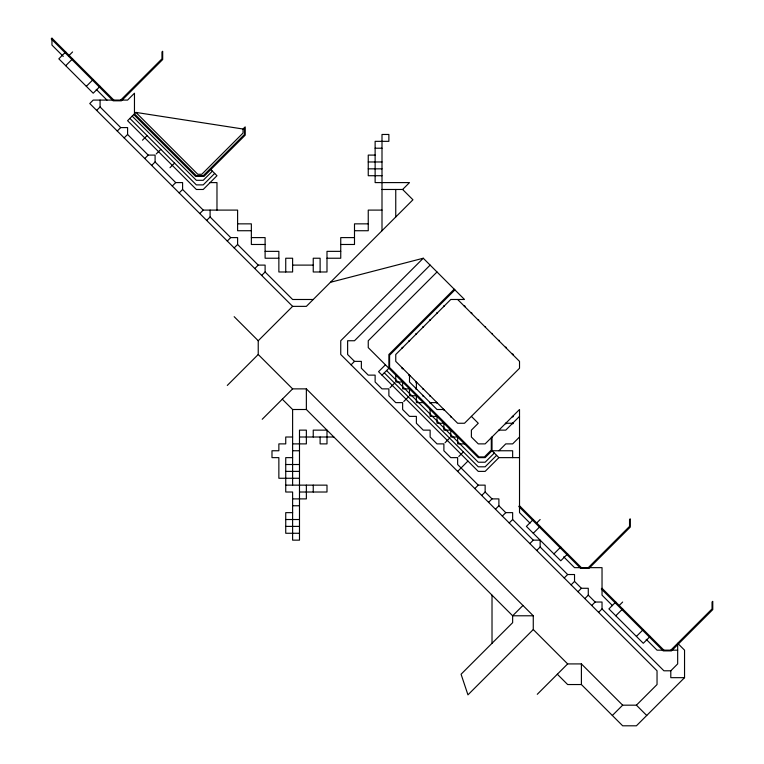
<?xml version="1.0" encoding="UTF-8"?>
<svg xmlns="http://www.w3.org/2000/svg" width="764" height="764" viewBox="0 0 764 764"><rect width="100%" height="100%" fill="white"/><g stroke="black" fill="none" stroke-linecap="round" stroke-linejoin="round"><path stroke-width="1.15" d="M113.836 100.084L51.952 38.2L51.236 38.916L113.12 100.8L121.428 100.8L162.684 59.544L162.684 51.236L161.968 51.952L161.968 58.828L120.712 100.084M65.704 51.952L58.828 58.828L93.208 93.208L100.084 86.332M68.76 55.772L72.58 51.952M65.704 65.704L72.58 58.828M86.332 86.332L93.208 79.456M96.646 110.398L100.084 106.96L100.084 100.084M117.274 131.026L120.712 127.588L127.588 127.588L127.588 134.464L148.216 155.092L155.092 155.092L155.092 161.968L175.72 182.596L182.596 182.596L182.596 189.472L203.224 210.1L237.604 210.1L237.604 230.728L251.356 230.728M133.748 114.552L195.632 176.436L203.94 176.436L245.196 135.18L245.196 126.872L243.047 129.02L135.897 112.403L127.588 120.712L196.348 189.472L203.224 189.472L216.976 175.72L210.864 169.608M124.15 137.902L127.588 134.464M142.486 140.194L147.07 135.61M144.778 158.53L148.216 155.092M156.238 153.946L160.822 149.362M151.654 165.406L155.092 161.968M169.99 167.698L174.574 163.114M172.282 186.034L175.72 182.596M179.158 192.91L182.596 189.472M212.392 171.136L203.224 180.304L196.348 180.304L132.172 116.128M214.684 173.428L203.224 184.888L196.348 184.888L129.88 118.42M199.786 213.538L203.224 210.1M206.662 220.414L210.1 216.976L210.1 210.1M227.29 241.042L230.728 237.604L237.604 237.604L237.604 244.48L258.232 265.108L265.108 265.108L265.108 271.984L292.612 299.488L313.24 299.488M234.166 247.918L237.604 244.48M254.794 268.546L258.232 265.108M261.67 275.422L265.108 271.984M382 189.472L402.628 189.472L409.504 182.596L375.124 182.596L375.124 141.34L388.876 141.34L388.876 134.464L382 134.464L382 230.728M306.364 388.876L306.364 409.504L512.644 615.784L512.644 622.66L461.074 674.23L467.95 694.858L533.272 629.536L533.272 615.784L306.364 388.876L292.612 388.876L258.232 354.496L258.232 340.744L292.612 306.364L306.364 306.364L412.942 199.786L402.628 189.472M227.29 385.438L258.232 354.496M262.224 419.264L292.612 388.876M457.646 299.478L519.52 361.372L519.52 368.248L464.512 423.256L457.636 423.256L395.752 361.372L395.752 354.496L450.77 299.478L464.502 299.478L423.256 258.232L340.744 340.744L340.744 354.496L657.04 670.792L657.04 684.544L636.412 705.172L622.66 705.172L581.404 663.916L567.652 663.916L533.272 629.536M430.132 265.108L354.496 340.744L347.62 340.744L347.62 354.496L354.496 361.372L361.372 361.372L361.372 368.248L368.248 375.124L375.124 375.124L375.124 382L382 388.876L388.876 388.876L388.876 395.752L395.752 402.628L402.628 402.628L402.628 409.504L409.504 416.38L416.38 416.38L416.38 423.256L423.256 430.132L430.132 430.132L430.132 437.008L437.008 443.884L443.884 443.884L443.884 450.76L450.76 457.636L457.636 457.636L457.636 464.512L478.264 485.14L485.14 485.14L485.14 492.016L492.016 498.892L498.892 498.892L498.892 505.768L505.768 512.644L512.644 512.644L512.644 519.52L533.272 540.148L540.148 540.148L540.148 547.024L567.652 574.528L574.528 574.528L574.528 581.404L581.404 588.28L588.28 588.28L588.28 595.156L595.156 602.032L602.032 602.032L602.032 608.908L663.916 670.792L670.792 670.792L677.668 663.916L677.668 643.288L684.544 650.164L684.544 677.668L636.412 725.8L622.66 725.8L581.404 684.544L581.404 663.916M437.008 271.984L368.248 340.744L368.248 347.62L478.264 457.636L485.14 457.636L492.016 450.76L512.644 450.76L512.644 457.636M351.058 364.81L354.496 361.372M454.198 289.174L388.876 354.496L388.876 368.248L382 375.124M454.914 289.89L389.592 355.212L389.592 367.532L478.98 456.92L484.424 456.92L491.3 450.044L491.3 437.724M385.438 364.81L378.562 371.686L478.264 471.388L485.14 471.388L498.892 457.636L519.52 457.636M390.022 387.73L394.606 383.146M403.774 401.482L408.358 396.898M445.03 442.738L449.614 438.154M458.782 456.49L463.366 451.906M457.636 471.388L467.95 461.074M519.52 416.38L505.768 430.132L498.892 430.132M494.308 453.052L485.14 462.22L478.264 462.22L386.584 370.54M498.892 450.76L505.768 443.884L512.644 443.884L519.52 437.008M496.6 455.344L485.14 466.804L478.264 466.804L384.292 372.832M474.826 488.578L478.264 485.14M481.702 495.454L485.14 492.016M488.578 502.33L492.016 498.892M495.454 509.206L498.892 505.768M502.33 516.082L505.768 512.644M509.206 522.958L512.644 519.52M533.272 519.52L526.396 526.396L560.776 560.776L567.652 553.9M537.092 522.576L540.148 519.52M533.272 533.272L540.148 526.396M529.834 543.586L533.272 540.148M536.71 550.462L540.148 547.024M553.9 553.9L560.776 547.024M522.958 605.47L512.644 615.784L533.272 615.784M564.214 577.966L567.652 574.528M571.09 584.842L574.528 581.404M588.28 567.652L629.536 526.396L629.536 519.52L630.252 518.804L630.252 527.112L588.996 568.368L580.688 568.368L518.804 506.484L519.52 505.768L581.404 567.652M577.966 591.718L581.404 588.28M584.842 598.594L588.28 595.156M591.718 605.47L595.156 602.032M598.594 612.346L602.032 608.908M615.784 602.032L608.908 608.908L643.288 643.288L650.164 636.412M619.604 605.088L622.66 602.032M537.264 694.304L567.652 663.916M615.784 615.784L622.66 608.908M636.412 636.412L643.288 629.536M670.792 650.164L712.048 608.908L712.048 602.032L712.764 601.316L712.764 609.624L671.508 650.88L663.2 650.88L601.316 588.996L602.032 588.28L663.916 650.164M612.346 715.486L622.66 705.172M330.43 282.298L423.256 258.232M375.124 148.216L382 148.216M375.124 155.092L368.248 155.092L368.248 175.72L382 175.72M368.248 161.968L382 161.968M368.248 168.844L382 168.844M210.1 182.596L216.976 182.596L216.976 210.1M382 210.1L368.248 210.1L368.248 230.728L354.496 230.728M237.604 223.852L251.356 223.852L251.356 244.48L265.108 244.48M368.248 223.852L354.496 223.852L354.496 244.48L340.744 244.48M251.356 237.604L265.108 237.604L265.108 258.232L278.86 258.232M354.496 237.604L340.744 237.604L340.744 258.232L326.992 258.232M265.108 251.356L278.86 251.356L278.86 271.984L292.612 271.984L292.612 258.232L285.736 258.232L285.736 271.984M340.744 251.356L326.992 251.356L326.992 271.984L313.24 271.984L313.24 258.232L320.116 258.232L320.116 271.984M292.612 265.108L313.24 265.108M444.361 305.896L443.645 305.896L443.645 306.612M464.159 305.992L464.875 305.992L464.875 306.708M437.438 312.82L436.721 312.82L436.721 313.536M471.035 312.868L471.751 312.868L471.751 313.584M430.514 319.744L429.798 319.744L429.798 320.46M477.911 319.744L478.627 319.744L478.627 320.46M423.59 326.667L422.874 326.667L422.874 327.393M484.787 326.62L485.503 326.62L485.503 327.336M491.663 333.496L492.379 333.496L492.379 334.212M416.666 333.591L415.95 333.591L415.95 334.317M409.743 340.515L409.026 340.515L409.026 341.241M498.539 340.372L499.255 340.372L499.255 341.088M505.415 347.248L506.131 347.248L506.131 347.964M402.819 347.439L402.103 347.439L402.103 348.164M512.291 354.124L513.007 354.124L513.007 354.84M416.743 382.363L416.027 382.363L416.027 381.647M416.743 389.239L416.027 389.239L416.027 388.523M423.619 389.239L422.903 389.239L422.903 388.523M423.619 396.115L422.903 396.115L422.903 395.399M430.495 396.115L429.779 396.115L429.779 395.399M423.256 402.628L416.38 402.628L416.38 395.752L409.504 395.752L409.504 388.876L402.628 388.876L402.628 382L395.752 382L395.752 375.124M430.132 402.628L437.008 402.628M430.495 402.991L429.779 402.991L429.779 402.275M437.371 402.991L436.655 402.991L436.655 402.275M282.298 399.19L292.612 409.504L306.364 409.504M443.884 409.504L437.008 409.504L409.504 382L409.504 375.124M444.361 409.981L443.645 409.981L443.645 409.265M451.285 416.905L450.569 416.905L450.569 416.189M512.214 416.81L513.074 416.81L513.074 415.95M505.768 423.256L512.644 423.256M505.338 423.686L506.198 423.686L506.198 422.826M512.214 423.686L513.074 423.686L513.074 422.826M498.462 430.562L499.322 430.562L499.322 429.702M292.612 437.008L285.736 437.008L285.736 443.884L278.86 443.884L278.86 450.76L271.984 450.76L271.984 457.636L278.86 457.636L278.86 478.264L299.488 478.264M299.488 437.008L333.868 437.008M491.586 437.438L492.446 437.438L492.446 436.578M292.612 443.884L306.364 443.884L306.364 430.132L299.488 430.132L299.488 540.148L292.612 540.148L292.612 492.016L285.736 492.016L285.736 457.636L292.612 457.636M464.512 443.884L457.636 443.884L457.636 437.008L450.76 437.008L450.76 430.132L443.884 430.132L443.884 423.256L437.008 423.256L437.008 416.38L430.132 416.38L430.132 409.504M292.612 450.76L299.488 450.76M285.736 464.512L299.488 464.512M285.736 471.388L299.488 471.388M285.736 485.14L326.992 485.14L326.992 492.016L299.488 492.016M292.612 498.892L306.364 498.892L306.364 485.14M292.612 505.768L299.488 505.768M292.612 512.644L285.736 512.644L285.736 533.272L299.488 533.272M285.736 519.52L299.488 519.52M285.736 526.396L299.488 526.396M677.668 650.164L657.04 650.164L646.201 639.325M684.544 677.668L670.792 677.668L670.792 670.792M581.404 684.544L567.652 684.544L557.338 674.23M471.388 416.38L478.264 423.256L471.388 430.132L471.388 437.008L478.264 443.884L485.14 443.884L519.52 409.504L519.52 512.644L530.035 523.159M498.892 457.636L492.016 450.76L492.016 437.008M135.897 112.403L197.78 174.287L201.792 174.287L243.047 133.031L243.047 129.02M63.278 56.402L51.952 45.076L51.952 38.2M96.235 89.359L106.96 100.084M563.689 556.813L574.528 567.652L602.032 567.652L602.032 595.156L612.547 605.671M100.084 106.96L120.712 127.588M210.1 216.976L230.728 237.604M292.612 306.364L89.77 103.522L93.208 100.084L127.588 100.084L134.464 93.208L134.464 113.836L196.348 175.72L203.224 175.72L244.48 134.464L244.48 127.588M636.412 705.172L646.726 715.486M234.166 316.678L258.232 340.744M492.016 595.156L492.016 643.288M416.38 382L416.38 388.876M395.752 189.472L395.752 216.976M320.116 437.008L320.116 443.884L326.992 443.884L326.992 430.132L313.24 430.132L313.24 437.008M313.24 485.14L313.24 492.016M292.612 409.504L292.612 485.14M402.819 368.659L402.103 368.659L402.103 367.933L402.819 368.659M409.743 375.582L409.026 375.582L409.026 374.857L409.743 375.582"/></g></svg>
